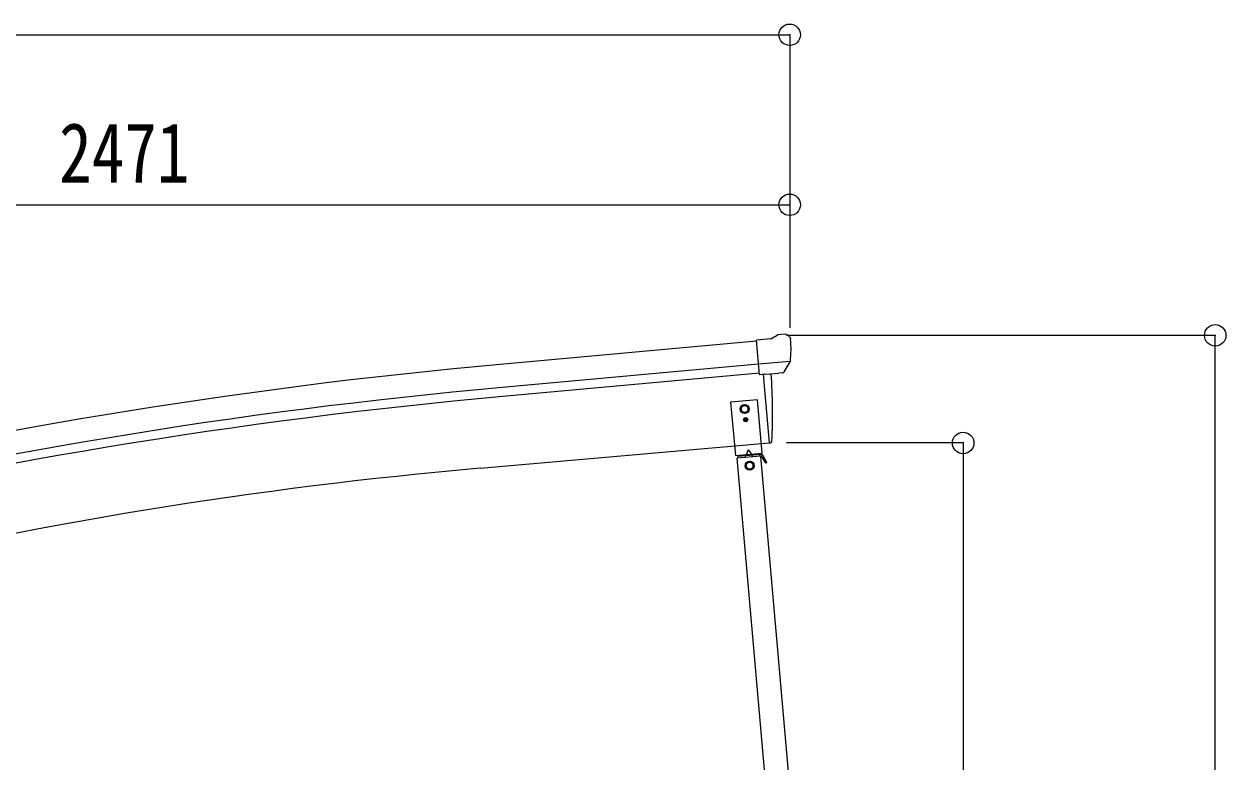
# Model space of a CAD drawing. Units: millimetres at full size, sheet at 1:40. Extents: x -11181 to 11305, y -7804 to 7716.
# Drawn here: x 6380 to 8617, y 1473 to 2848 of the extents above; entities that cross this region are included whole.
import ezdxf
from ezdxf.enums import TextEntityAlignment as Align

# ---------------------------------------------------------------- set-up
doc = ezdxf.new("R2010")
doc.units = ezdxf.units.MM
doc.header["$LTSCALE"] = 40
doc.header["$PDMODE"] = 32
doc.header["$PDSIZE"] = 40
for name, color, linetype, lineweight in [('0-0_0', 7, 'Continuous', 9), ('0-1_本体', 4, 'Continuous', 9), ('0-2_部品', 7, 'Continuous', 9), ('0-A_寸法', 6, 'Continuous', 9), ('1-1_GLASS', 4, 'Continuous', 9), ('1-2_GLASS_SEAL', 4, 'Continuous', 9)]:
    doc.layers.add(name, color=color, linetype=linetype, lineweight=lineweight)
doc.styles.add('ＭＳ ゴシック', font='')
doc.styles.get('ＭＳ ゴシック').set_extended_font_data('MS Gothic')

msp = doc.modelspace()

# ---------------------------------------------------------------- linework, layer by layer
at = {"layer": '0-0_0', "color": 6}
for p, q in [((8596.79, -1120.82), (8596.79, 2267.78)), ((8127.78, 2067.38), (8127.78, -1120.82))]:
    msp.add_line(p, q, dxfattribs=at)
at = {"layer": '0-1_本体'}
for p, q in [((7743.46, 2256.99), (7266.15, 2213.71)), ((7747.22, 2213.99), (7270.04, 2170.73)), ((7748.69, 2197.21), (7271.56, 2153.95)), ((7755.91, 2195), (7767.07, 2067.4)), ((7229.13, 2020.33), (7767.07, 2067.4))]:
    msp.add_line(p, q, dxfattribs=at)
for centre, radius, start, end in [((8170.84, -7776.21), 10030.81, 95.17465, 103.67464), ((8170.84, -7776.21), 9987.65, 95.17465, 103.67464), ((8170.84, -7776.21), 9970.81, 95.17465, 103.67464), ((7962.75, -6364.99), 8417.35, 95.00001, 103.5)]:
    msp.add_arc(centre, radius, start, end, dxfattribs=at)
at = {"layer": '0-2_部品'}
for p, q in [((7769.84, 2261.44), (7743.27, 2259.11)), ((7748.93, 2194.45), (7743.27, 2259.11)), ((7769.84, 2261.44), (7781.56, 2268.2)), ((7796.46, 2269.79), (7782.8, 2268.59)), ((7805.6, 2264.03), (7800.11, 2268.64)), ((7806.66, 2261.99), (7806.78, 2260.65)), ((7806.14, 2219.15), (7747.22, 2213.99)), ((7794.89, 2199.66), (7805.82, 2218.6)), ((7758.89, 2195.32), (7748.93, 2194.45)), ((7755.9, 2195.06), (7767.07, 2067.46)), ((7792.5, 2198.26), (7784.79, 2197.59)), ((7767.07, 2067.46), (7769.13, 2067.71))]:
    msp.add_line(p, q, dxfattribs=at)
for points in [[(7806.21, 2219.78), (7805.92, 2218.79), (7805.82, 2218.6)], [(7758.89, 2195.32), (7759.16, 2195.25), (7784.54, 2197.47), (7784.79, 2197.59)]]:
    msp.add_lwpolyline(points, dxfattribs=at)
msp.add_circle((7721.38, 2130.71), 6.5, dxfattribs=at)
for centre, radius, start, end in [((7783.06, 2265.6), 3, 95, 120), ((7796.9, 2264.81), 5, 50.00648, 94.99352), ((7605.15, 2243.01), 202.4, 353.4085, 5), ((6873.3, 2123.27), 900, 356.63919, 4.64986), ((7768.76, 2070.69), 3, 277, 356.63919)]:
    msp.add_arc(centre, radius, start, end, dxfattribs=at)
for centre, major_axis, ratio, start_param, end_param in [((7810.99, 2266.04), (-15.35, 3.44), 0.101033, 5.9751426, 5.9753737), ((7803.67, 2261.74), (2.71, -1.31), 0.997474, 0.5366567, 1.3225652), ((7792.23, 2201.26), (1.62, -2.54), 0.997631, 5.8041905, 5.8929484), ((7792.16, 2201.37), (-3.5, 2.17), 0.650902, 2.1145521, 2.1873627), ((7792.29, 2201.17), (1.62, -2.54), 0.997631, 5.965759, 6.7621801)]:
    msp.add_ellipse(centre, major_axis=major_axis, ratio=ratio, start_param=start_param, end_param=end_param, dxfattribs=at)
at = {"layer": '0-A_寸法'}
for p, q in [((5256.08, 2827.54), (7805.08, 2827.54)), ((7805.08, 2827.54), (7805.08, 2510.92)), ((5334.08, 2510.92), (7805.08, 2510.92)), ((7805.08, 2510.92), (7805.08, 2281.92)), ((8596.79, 2267.78), (7798.95, 2267.78)), ((8127.78, 2067.38), (7798.95, 2067.38))]:
    msp.add_line(p, q, dxfattribs=at)
for p in [(7805.08, 2827.54), (7805.08, 2510.92), (8596.79, 2267.78), (8127.78, 2067.38)]:
    msp.add_point(p, dxfattribs=at)
at = {"layer": '1-1_GLASS'}
for p, q in [((7721.9, 2111.22), (7721.08, 2111.24)), ((7724.35, 2110.36), (7725.17, 2110.35)), ((7751.14, 2042.97), (7707.31, 2039.14)), ((7752.06, 2046.07), (7708.54, 2042.26)), ((7708.8, 2039.27), (7708.54, 2042.26)), ((7723.25, 2040.53), (7722.99, 2043.52)), ((7723.2, 2041.03), (7735.16, 2042.08)), ((7728.05, 2054.47), (7723.92, 2045.61)), ((7728.05, 2054.47), (7733.66, 2046.46)), ((7735.2, 2041.58), (7734.94, 2044.57)), ((7749.65, 2042.84), (7749.39, 2045.83)), ((7749.6, 2043.34), (7752.27, 2043.58)), ((7762.76, 2031), (7754.92, 2044.58)), ((7758.09, 2034.08), (7760.26, 2035.33))]:
    msp.add_line(p, q, dxfattribs=at)
for points in [[(7753.69, 2048.22), (7744.98, 2147.84), (7695.17, 2143.48), (7703.88, 2043.86)], [(7721.38, 2138.22), (7714.88, 2134.47), (7714.88, 2126.96), (7721.38, 2123.21), (7727.88, 2126.96), (7727.88, 2134.47)], [(7743.91, 2045.35), (7714.02, 2042.74), (7713.85, 2044.73), (7743.73, 2047.35)], [(7730.62, 2032.62), (7724.12, 2028.87), (7724.12, 2021.37), (7730.62, 2017.61), (7737.12, 2021.37), (7737.12, 2028.87)]]:
    msp.add_lwpolyline(points, close=True, dxfattribs=at)
for points in [[(7721.08, 2111.24), (7721.07, 2110.42), (7721.89, 2110.4)], [(7722.69, 2109.57), (7722.68, 2108.75), (7723.5, 2108.73), (7723.51, 2109.55)], [(7723.56, 2112.01), (7723.57, 2112.83), (7722.75, 2112.85), (7722.74, 2112.03)], [(7725.17, 2110.35), (7725.18, 2111.17), (7724.36, 2111.18)], [(7762.76, 2031), (7760.59, 2029.75), (7752.75, 2043.33)]]:
    msp.add_lwpolyline(points, dxfattribs=at)
for centre, radius in [((7721.38, 2130.71), 8.5), ((7721.38, 2130.71), 7.7), ((7723.12, 2110.79), 3.75), ((7730.62, 2025.12), 8.5), ((7730.62, 2025.12), 7.7), ((7730.62, 2025.12), 6.5)]:
    msp.add_circle(centre, radius, dxfattribs=at)
for centre, radius, start, end in [((7721.87, 2109.58), 0.82, 359, 89), ((7721.92, 2112.04), 0.82, 269, 359), ((7724.33, 2109.54), 0.82, 89, 179), ((7724.38, 2112), 0.82, 179, 269), ((7752.32, 2043.08), 3, 30, 95), ((7752.32, 2043.08), 0.5, 30, 95)]:
    msp.add_arc(centre, radius, start, end, dxfattribs=at)
at = {"layer": '1-2_GLASS_SEAL'}
msp.add_line((7846.87, 445.32), (7707.31, 2039.14), dxfattribs=at)
msp.add_lwpolyline([(7882.26, 448.42), (7890.7, 449.16), (7751.15, 2042.98)], dxfattribs=at)

# ---------------------------------------------------------------- texts
at = {"layer": '0-A_寸法', "color": 7, "style": 'ＭＳ ゴシック', "width": 0.8}
msp.add_text('2471', height=111.4, dxfattribs=at).set_placement((6445.58, 2518.92), align=Align.BOTTOM_LEFT)

doc.saveas('drawing.dxf')
